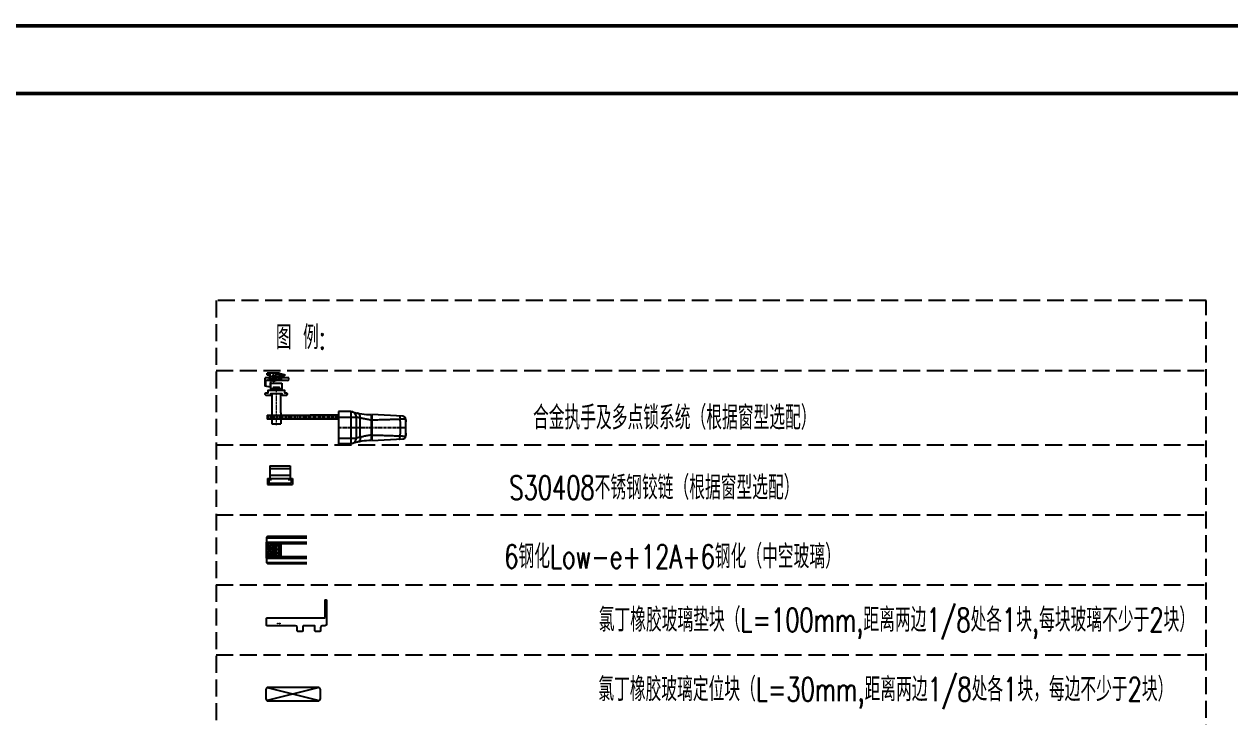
# Model space of a CAD drawing. Extents: x -202236 to 1002404, y -663931 to 1550022.
# Drawn here: x 21202 to 21736, y -356490 to -356183 of the extents above; entities that cross this region are included whole.
import ezdxf
from ezdxf.enums import TextEntityAlignment as Align

# ---------------------------------------------------------------- set-up
doc = ezdxf.new("R2010")
doc.units = 0
for name, pattern in [('CENTER', [2, 1.25, -0.25, 0.25, -0.25]), ('CENTERX2', [4, 2.5, -0.5, 0.5, -0.5]), ('DASHED', [0.75, 0.5, -0.25]), ('ZN-DASH', [0.35, 0.25, -0.1])]:
    doc.linetypes.add(name, pattern=pattern)
for name, color, linetype in [('!ZN1-填充-8', 8, 'Continuous'), ('!ZN1-文字-7', 7, 'Continuous'), ('!ZN3-玻璃幕墙-4', 4, 'Continuous'), ('!ZN4-辅助材料-1', 1, 'Continuous'), ('!ZN4-配件-11', 11, 'Continuous'), ('!ZN6-虚线-8', 8, 'ZN-DASH'), ('0-cxFrame', 155, 'Continuous'), ('4玻璃幕墙', 4, 'Continuous')]:
    doc.layers.add(name, color=color, linetype=linetype)
doc.layers.add('0-cxText', color=131, linetype='Continuous', lineweight=25)
doc.styles.add('cx_tuming', font='simhei.ttf')
doc.styles.add('cx_tuqian1', font='')
doc.styles.add('ZNTextStyle', font='ROMANS.shx', dxfattribs={"width": 0.7, "bigfont": 'CHINESE.shx'})
doc.styles.add('ZY-STYLE', font='ROMANS.shx', dxfattribs={"width": 0.7, "bigfont": 'CHINESE.shx'})
doc.styles.add('黑体', font='simhei.ttf', dxfattribs={"height": 12})
doc.styles.get('cx_tuqian1').set_extended_font_data('SimSun')

# ---------------------------------------------------------------- blocks, each defined once
blk = doc.blocks.new('TK22.A2 L(Dragon)')
at = {"layer": '0-cxFrame', "color": 7, "const_width": 0.5}
blk.add_lwpolyline([(0, 0), (-594, 0), (-594, 420), (0, 420)], close=True, dxfattribs=at)
at = {"layer": '0-cxFrame', "const_width": 0.5}
blk.add_lwpolyline([(-80, 10), (-574, 10), (-574, 410), (-80, 410)], close=True, dxfattribs=at)
at = {"style": '黑体', "flags": 4}
blk.add_attdef('图幅', text='', height=3.3, dxfattribs=at).set_placement((-40, 3), align=Align.RIGHT)
at = {"layer": '0-cxText', "flags": 4}
for tag, height, style, p in [('建设单位', 3.5, 'cx_tuming', (-45, 240)), ('项目名称', 3.5, 'cx_tuming', (-45, 210)), ('子项名称', 3.5, 'cx_tuming', (-45, 180)), ('工程编号', 3.3, 'cx_tuqian1', (-35, 165)), ('图名1', 3.5, 'cx_tuming', (-45, 87)), ('图名2', 3.5, 'cx_tuming', (-45, 79)), ('图名3', 3.5, 'cx_tuming', (-45, 71)), ('出图日期', 3.3, 'cx_tuqian1', (-39, 60)), ('专业', 3.3, 'cx_tuqian1', (-55, 52)), ('图号', 3.3, 'cx_tuqian1', (-55, 44)), ('版次', 3.3, 'cx_tuqian1', (-20, 44))]:
    blk.add_attdef(tag, text='', height=height, dxfattribs=dict(at, style=style)).set_placement(p, align=Align.MIDDLE)
at = {"layer": 'Defpoints', "color": 6, "flags": 4}
for tag, height, style, p in [('tufu', 3.3, '黑体', (-12, 12)), ('dwfname', 4, 'cx_tuqian1', (-80, 3))]:
    blk.add_attdef(tag, text='', height=height, dxfattribs=dict(at, style=style)).set_placement(p, align=Align.RIGHT)
blk = doc.blocks.new('65-垫块01')
at = {"layer": '!ZN4-辅助材料-1', "ltscale": 30}
blk.add_lwpolyline([(53.3226497308533, -2.499999999989313, -0.4142135623716743), (51.8226497308533, -3.999999999982037), (49.4688458693181, -3.999999999982037, 0.414213562373095), (47.9688458693181, -5.499999999982037), (47.96884586931992, -8.49999999998272, -0.4142135623732282), (47.46884586931992, -8.999999999982947), (43.4688458693181, -8.999999999982947, -0.414213562373095), (42.9688458693181, -8.499999999982947), (42.9688458693181, -4.499999999982037, 0.414213562373095), (42.4688458693181, -3.999999999982265), (32.81412318917864, -3.999999999982037, 0.414213562373095), (32.31412318917864, -4.499999999982037), (32.31412318917864, -8.499999999982947, -0.414213562373095), (31.81412318917864, -8.999999999982947), (27.81412318917683, -8.999999999982947, -0.4142135623732282), (27.31412318917683, -8.49999999998272), (27.31412318917864, -5.499999999982037, 0.414213562373095), (25.81412318917864, -3.999999999982265), (0.5000000000009095, -3.999999999982037, -0.414213562373095), (9.094947017729282e-13, -3.499999999982037), (9.094947017729282e-13, 2.500000000018872, -0.414213562373095), (0.5000000000009095, 3.000000000018872), (51.42264973088186, 3.000000000018872, 0.4142135623726413), (51.92264973088186, 3.50000000001819), (51.92264973090369, 18.52627874166706, -0.4142135623717631), (52.52264973090405, 19.12627874166469), (52.72264973089841, 19.12627874166469, -0.4142135623746488), (53.32264973089787, 18.5262787416616)], format="xyb", close=True, dxfattribs=at)
at = {"layer": 'Defpoints', "color": 3, "ltscale": 10, "style": 'ZY-STYLE', "text_generation_flag": 4, "width": 0.7000000000008825}
blk.add_text('65-垫块01', height=0.5000000000000001, rotation=180, dxfattribs=at).set_placement((12.23200225749133, -2.214199750864509))
blk = doc.blocks.new('*U186')
at = {"layer": '!ZN1-填充-8'}
h = blk.add_hatch(dxfattribs=at)
h.set_pattern_fill('ANSI36', color=256, scale=0.4, angle=180, style=0)
h.set_pattern_definition([(225, (2798.916650913547, 1209.58924431187), (-0.6735192090801873, -2.469570433294018), [3.175, -0.635, 0, -0.635])])
h.paths.add_polyline_path([(1.029468876367901e-06, 5.00000102652325), (1.029468876367901e-06, 19.00000102652371), (1.000001029469331, 18.00000102652325), (8.000001029467967, 18.00000102652325), (8.000001029467967, 17.75000102652325), (6.000001029467968, 15.75000102652325), (6.000001029467968, 8.250001026523705), (8.000001029467967, 6.250001026523705), (8.000001029467967, 6.000001026523705), (1.000001029469331, 6.000001026523705)])
h = blk.add_hatch(dxfattribs=at)
h.set_pattern_fill('DOTS', color=8, angle=-1.272221872585407e-14, style=0)
h.set_pattern_definition([(0, (0, 0), (0.7937500000000003, 1.5875), [0, -1.5875])])
h.paths.add_polyline_path([(7.000002463928468, 15.33578673215879), (7.000002463928468, 8.664213388665985), (8.414218516944402, 7.24999733565005), (11.80000246392865, 7.24999733565005), (11.80000246392865, 16.74999733565005), (8.41421306741995, 16.74999733565005)])
for points in [[(12.75000205893684, 17.99999999999977), (8.000002058936843, 17.99999999999977), (8.000002058936843, 17.74999999999977), (12.75000205893684, 17.74999999999977)], [(12.75000205893684, 6.249999999999773), (8.000002058936843, 6.249999999999773), (8.000002058936843, 5.999999999999773), (12.75000205893684, 5.999999999999773)]]:
    blk.add_hatch(color=256, dxfattribs=at).paths.add_polyline_path(points)
for p, q in [((2.058937752735801e-06, 22.99999999999977), (35.85148262308886, 22.99999999999932)), ((1.029468876367901e-06, 19.00000102946865), (35.85148159361998, 19.0000010294682)), ((1.029468876367901e-06, 4.999999091356358), (35.85148159361998, 4.999999091355908)), ((2.058937752735801e-06, 1.000000120825234), (35.85148262308886, 1.000000120824784))]:
    blk.add_line(p, q, dxfattribs=at)
at = {"layer": '!ZN3-玻璃幕墙-4'}
for points in [[(35.85148262308886, 23.99999999999932), (1.000002058937753, 23.99999999999977), (2.058937752735801e-06, 22.99999999999977), (2.058937752735801e-06, 18.99999999999977), (1.000002058937753, 17.99999999999977), (35.85148262308886, 17.99999999999932)], [(35.85148262308931, 5.999999999999322), (1.000002058937298, 5.999999999999773), (2.058936843241099e-06, 4.999999999999773), (2.058935933746397e-06, 0.9999999999997726), (1.000002058935479, 0), (35.85148262308931, 1.141235606833394e-12)]]:
    blk.add_lwpolyline(points, dxfattribs=at)
at = {"layer": '!ZN4-辅助材料-1'}
for points in [[(1.029468876367901e-06, 5.00000102652325), (1.029468876367901e-06, 19.00000102652371), (1.000001029469331, 18.00000102652325), (8.000001029467967, 18.00000102652325), (8.000001029467967, 17.75000102652325), (6.000001029467968, 15.75000102652325), (6.000001029467968, 8.250001026523705), (6.000001029467968, 8.250001026523705), (8.000001029467967, 6.250001026523705), (8.000001029467967, 6.000001026523705), (1.000001029469331, 6.000001026523705), (1.029468876367901e-06, 5.00000102652325)], [(6.000002058936389, 15.74999993958727), (6.000002058936389, 8.250000060412503), (8.000002058936388, 6.250000060412503), (13.00000205893639, 6.250000060412503), (13.00000205893639, 17.7500000604125), (8.000002058936388, 17.7500000604125)], [(7.000002463928468, 15.33578673215879), (7.000002463928468, 8.664213388665985), (8.414218516944402, 7.24999733565005), (11.80000246392865, 7.24999733565005), (11.80000246392865, 16.74999733565005), (8.41421306741995, 16.74999733565005)], [(12.75000205893684, 17.99999999999977), (8.000002058936843, 17.99999999999977), (8.000002058936843, 17.74999999999977), (12.75000205893684, 17.74999999999977)], [(12.75000205893684, 6.249999999999773), (8.000002058936843, 6.249999999999773), (8.000002058936843, 5.999999999999773), (12.75000205893684, 5.999999999999773)]]:
    blk.add_lwpolyline(points, close=True, dxfattribs=at)
blk.add_lwpolyline([(12.40000141310247, 17.74999853286067), (12.40000141310247, 17.65000006041237), (8.041421829159844, 17.65000006041237), (6.099997854370941, 15.70857608562369), (6.099997854370941, 8.291423709387573), (8.041423030897931, 6.349998532860582), (12.40000205893648, 6.349998532860582), (12.40000205893648, 6.250000060412503), (12.40000205893648, 6.349998532860582)], dxfattribs=at)
at = {"layer": 'Defpoints', "color": 250}
for p in [(2.058935478999047e-06, 24.00000205304696), (1.029468876367901e-06, 17.99999999999977), (1.029468876367901e-06, 5.999999999999773), (2.058935478999047e-06, 0), (6.000002058936389, 6.000001026523705)]:
    blk.add_point(p, dxfattribs=at)
blk = doc.blocks.new('bnm')
at = {"layer": '!ZN4-配件-11'}
for p, q in [((14797.09931588551, 13278.41839468529), (14787.09931588551, 13278.41839468529)), ((14787.09931588551, 13270.41839468529), (14787.09931588551, 13278.41839468529)), ((14797.09931588551, 13278.41839468529), (14813.89931588556, 13278.41839468529)), ((14818.59931588551, 13269.91839668554), (14818.59931588551, 13278.91839668554)), ((14818.59931588551, 13269.91482620899), (14818.59931588551, 13278.91482620899)), ((14818.59931588551, 13270.66839668554), (14818.59931588551, 13278.16839668554)), ((14797.09931588551, 13270.41839468529), (14787.09931588551, 13270.41839468529)), ((14813.89931588556, 13270.41839468529), (14797.09931588551, 13270.41839468529))]:
    blk.add_line(p, q, dxfattribs=at)
at = {"layer": '!ZN4-配件-11', "linetype": 'ByBlock'}
for p, q in [((14818.59931588551, 13278.91482620899), (14817.09931588551, 13278.91482620899)), ((14818.59931588551, 13269.91482620899), (14817.09931588575, 13269.91482620876))]:
    blk.add_line(p, q, dxfattribs=at)
at = {"layer": '!ZN4-配件-11', "linetype": 'Continuous', "lineweight": 15}
for p, q in [((14818.59931588551, 13277.3183946852), (14820.09931588551, 13277.3183946852)), ((14820.09931588551, 13271.51839468527), (14820.09931588551, 13277.3183946852)), ((14820.09931588551, 13271.51839468527), (14818.59931588551, 13271.51839468527))]:
    blk.add_line(p, q, dxfattribs=at)
at = {"layer": '!ZN4-配件-11', "linetype": 'CENTERX2', "lineweight": 0}
blk.add_line((14819.09931588551, 13274.41839468529), (14786.09931588551, 13274.41839468529), dxfattribs=at)
at = {"layer": '!ZN4-配件-11'}
blk.add_lwpolyline([(14813.97505181684, 13274.84265876297, -0.4142135623731117), (14813.97505181684, 13273.99413062554), (14813.89931588556, 13273.91839468529), (14813.89931588556, 13269.26839468539), (14812.59931588551, 13269.26839468539, 0.4142135623731505), (14812.29931588547, 13268.96839468534), (14812.29931588547, 13265.46839468534), (14813.09931588551, 13264.66839468529), (14813.99931588542, 13264.66839468529), (14814.79931588547, 13265.46839468534), (14814.79931588547, 13267.16839468529), (14816.79931588547, 13267.16839468529, 0.414213562373095), (14817.09931588551, 13267.46839468534), (14817.09931588551, 13281.36839468536, 0.4142135623731505), (14816.79931588547, 13281.66839468529), (14814.79931588547, 13281.66839468529), (14814.79931588547, 13283.36839468536), (14813.99931588542, 13284.16839468529), (14813.09931588551, 13284.16839468529), (14812.29931588547, 13283.36839468536), (14812.29931588547, 13279.86839468536, 0.4142135623731504), (14812.59931588551, 13279.56839468532), (14813.89931588556, 13279.56839468532), (14813.89931588556, 13274.91839468529)], format="xyb", close=True, dxfattribs=at)
blk = doc.blocks.new('65-平开窗执手示意')
at = {"layer": '!ZN4-配件-11', "color": 1, "linetype": 'Continuous'}
for p, q in [((-0.8069907370008877, 57.23425698969731), (-2.25, 29.700000000008)), ((1.494066012397525, 59.59579901781035), (1.494061656798294, 59.59579660559757)), ((1.494076310496894, 59.59579981991192), (1.494066012397525, 59.59579901781035)), ((1.495518710195029, 59.59591254661427), (1.495516218397825, 59.59591235249172)), ((17.04998735329718, 59.59195080739664), (17.00592224819411, 59.59579993210718)), ((17.00593645329354, 59.59579673461485), (17.00592224939464, 59.59579993199077)), ((20.75, 29.700000000008), (19.30698868759646, 57.23429609299274)), ((-2.25, 29.700000000008), (20.75, 29.700000000008)), ((-2.25, 29), (20.75, 29)), ((-5, 11), (23.5, 11)), ((-5, 11), (-5, 0)), ((18.5, 16), (0, 16)), ((0, 0), (0, 16)), ((17.76915258359804, 19.4549150281), (0.7308474163983192, 19.4549150281)), ((18.5, 0), (18.5, 16)), ((23.5, 11), (23.5, 0)), ((-5, 0), (23.5, 0)), ((-1.75, -3.637978807091713e-12), (-1.75, -25.00000000000387)), ((1.75, -3.637978807091713e-12), (1.75, -25.00000000000387)), ((-1.75, -63.00000000000387), (1.75, -63.00000000000387))]:
    blk.add_line(p, q, dxfattribs=at)
at = {"layer": '!ZN4-配件-11', "color": 1, "linetype": 'CENTER', "ltscale": 2}
for p, q in [((9.25, -3.637978807091713e-12), (9.25, 59.90668291842667)), ((0, -3.637978807091713e-12), (0, -25.00000000000387)), ((0, -25.00000000000387), (0, -63.00000000000387))]:
    blk.add_line(p, q, dxfattribs=at)
at = {"layer": '!ZN4-配件-11', "color": 1}
for p, q in [((-1.75, -63.00000000000387), (-1.75, -25.00000000000387)), ((1.75, -25.00000000000387), (1.75, -63.00000000000387)), ((-34.92943387995547, -50.91042042941285), (-39.1294338799562, -52.19448929154009)), ((-39.1294338799562, -52.19448929154009), (-39.1294338799562, -63.01042042941322)), ((-34.92943387995547, -43.81042042941249), (-34.92943387995547, -57.41042042941103)), ((-33.92943387995547, -43.81042042941249), (-34.92943387995547, -43.81042042941249)), ((-32.42943387995183, -45.31042042941249), (-32.42943387995183, -64.41042042941103)), ((-30.15775552814739, -60.01042042935865), (-30.15775552814739, -50.01042042935865)), ((-30.15775552814739, -50.01042042935865), (-23.95775552816485, -50.01042042935865)), ((-34.92943387995547, -57.41042042941103), (-39.1294338799562, -57.41042042941285)), ((-34.92943387995183, -60.61042042941176), (-39.1294338799562, -60.61042042941358)), ((-37.6294338799562, -63.01042042941322), (-39.1294338799562, -63.01042042941322)), ((-37.6294338799562, -63.01042042941322), (-37.42943387995547, -60.61042042941176)), ((-36.42943387995183, -60.61042042941176), (-37.6294338799562, -63.01042042941322)), ((-34.92943387995547, -60.61042042941176), (-34.92943387995547, -64.81042042941249)), ((-26.6294338799562, -60.21042042941212), (-30.42943387995183, -60.21042042941212)), ((-23.95775552816485, -60.01042042935865), (-30.15775552814739, -60.01042042935865)), ((-26.6294338799562, -60.21042042941212), (-27.4405379912132, -64.81042042941249)), ((-27.4405379912132, -64.81042042941249), (-34.92943387995547, -64.81042042941249)), ((-27.37000719892967, -64.41042042941285), (-32.42943387995183, -64.41042042941103))]:
    blk.add_line(p, q, dxfattribs=at)
at = {"layer": '!ZN4-配件-11', "color": 1, "linetype": 'DASHED'}
for p, q in [((-38.72019576986349, -52.06937264526118), (-37.59544049814212, -47.19752232133601)), ((-33.93867199004671, -50.60751412164632), (-38.72019576986349, -52.06937264526118)), ((-36.6239277837376, -58.92595627671676), (-38.72019576986349, -52.06937264526118)), ((-35.99958955339389, -59.25792280233713), (-38.49524471551558, -51.09500258047433)), ((-33.93867199004671, -50.60751412164814), (-37.59544049814212, -47.19752232133601)), ((-32.17437052954483, -58.08843598344561), (-34.67002569166652, -49.92551576158462)), ((-31.84240400392446, -57.4640977531019), (-33.93867199004671, -50.60751412164814)), ((-31.84240400392446, -57.4640977531019), (-36.6239277837376, -58.92595627671676)), ((-35.99958955339389, -59.25792280233713), (-36.6239277837376, -58.92595627671676)), ((-36.35347719075071, -55.70619596315942), (-35.32972215515474, -54.6083530962535)), ((-33.86708482524773, -54.9460295308802), (-36.35347719075071, -55.70619596315942)), ((-35.38865056516806, -58.86200165783725), (-36.35347719075071, -55.70619596315942)), ((-32.17437052954483, -58.08843598344561), (-35.99958955339389, -59.25792280233713)), ((-35.57031458080019, -59.12668027243149), (-35.38865056516806, -58.86200165783725)), ((-32.90225819966145, -58.10183522555803), (-35.38865056516806, -58.86200165783725)), ((-33.86708482524773, -54.9460295308802), (-35.32972215515474, -54.6083530962535)), ((-34.14545438241475, -58.48191844169764), (-35.1102810079974, -55.32611274701981)), ((-32.90225819966145, -58.10183522555803), (-33.86708482524773, -54.9460295308802)), ((-32.60364550213853, -58.21967851334944), (-32.90225819966145, -58.10183522555803)), ((-32.17437052954483, -58.08843598344561), (-31.84240400392446, -57.4640977531019))]:
    blk.add_line(p, q, dxfattribs=at)
at = {"layer": '!ZN4-配件-11', "color": 1, "linetype": 'CENTER'}
for p, q in [((-33.63913895600126, -60.13800157995888), (-37.66991916629559, -46.95391357458743)), ((-36.32943387995329, -51.33844338345648), (-32.21063715709897, -64.81042042941249))]:
    blk.add_line(p, q, dxfattribs=at)
at = {"layer": '!ZN4-配件-11', "color": 1, "linetype": 'Continuous'}
for centre, radius, start, end in [((1.68958310099697, 57.10341710029388), 2.5000000014, 94.48577092792159, 177.0000000279631), ((16.81667589099379, 57.1095617880892), 2.4934281162, 2.86650199345083, 85.64684819217263), ((16.8105690723969, 57.10360664760447), 2.499838118, 58.88155393825474, 59.5596061707032), ((16.81208460679773, 57.10508421700433), 2.4982473507, 55.35118361264725, 59.55874202816439), ((16.82689910419867, 57.11952798650236), 2.482697463, 28.50469083765803, 59.550217022931), ((16.8105690723969, 57.10360664760447), 2.499838118, 28.51407998568877, 46.52474753563006), ((16.81208460679773, 57.10508421700433), 2.4982473507, 28.51321584329568, 46.41881013633466), ((-57.53409090910282, 29), 55.2840909091, 342.6272908375645, 0), ((76.03409090909554, 29), 55.2840909091, 180, 197.3727091624355), ((0, 11), 5, 90, 180), ((18.5, 11), 5, 0, 90)]:
    blk.add_arc(centre, radius, start, end, dxfattribs=at)
at = {"layer": '!ZN4-配件-11', "color": 1}
for centre, radius, start, end in [((-33.92943387995183, -45.31042042941249), 1.5, 0, 90), ((-30.42943387995183, -58.21042042941212), 2, 180, 270)]:
    blk.add_arc(centre, radius, start, end, dxfattribs=at)
at = {"layer": '!ZN4-配件-11', "color": 1, "linetype": 'Continuous'}
for points, knots in [([(-0.9756994365015998, 54.01510323409093), (-0.9434766315971501, 54.07022211257936), (-0.8531620733047021, 54.22471012742244), (-0.5134008511668071, 54.34596574017996), (-0.06042972978320904, 54.49480037993271), (0.544818484740972, 54.61420877716955), (1.237936705452739, 54.71643751678857), (1.729950538705452, 54.75556114851133), (1.983537836495088, 54.7757257361045)], [0, 0, 0, 0, 0.1874934485015111, 0.5255094345036604, 1.019851949450822, 1.644936914575526, 2.361989945992308, 3.124638030708812, 3.124638030708812, 3.124638030708812, 3.124638030708812]), ([(-0.4609016821050318, 58.38824809761354), (-0.3973477120744064, 58.48698080249233), (-0.2982309238796006, 58.6409612476964), (-0.1752728601713898, 58.77634727058103), (-0.131155861003208, 58.82492338571683)], [0, 0, 0, 0, 0.351352771835449, 0.5479588176108912, 0.5479588176108912, 0.5479588176108912, 0.5479588176108912]), ([(-0.08029367570270551, 58.87717636441448), (-0.03727873740717769, 58.91856154234483), (0.1134529708506307, 59.06358229135731), (0.2892070002053515, 59.17797376127783), (0.4148053667959175, 59.25972085879403)], [0, 0, 0, 0, 0.1788409284671787, 0.6266892322826436, 0.6266892322826436, 0.6266892322826436, 0.6266892322826436]), ([(-0.0433059890056029, 58.90550666828858), (-0.01053440858231625, 58.93617810684009), (0.09383577366679674, 59.03385980505482), (0.2099841922899941, 59.11744355217888), (0.2896627383961459, 59.17478252871297)], [0, 0, 0, 0, 0.1345668878988181, 0.428565556983618, 0.428565556983618, 0.428565556983618, 0.428565556983618]), ([(1.494054314294772, 59.59575906960163), (1.495915674116986, 59.59143023419529), (1.503139326989185, 59.57463068572906), (1.508518589143932, 59.53368792467154), (1.520729921438033, 59.4670733013736), (1.53381846092816, 59.37265130242668), (1.55032147255406, 59.2516158551407), (1.568887384346453, 59.10411351211587), (1.589757065958111, 58.93091691276277), (1.612610537500586, 58.73265806428026), (1.637331387792074, 58.51013456377768), (1.663739585026633, 58.264218605731), (1.691676608381385, 57.9958837938284), (1.720977250741271, 57.70619048524168), (1.751476360564993, 57.39628551882561), (1.783005768171279, 57.06739528296384), (1.815394690973335, 56.72082282261908), (1.848468137621239, 56.3579397742833), (1.882050876862195, 55.98018606516052), (1.915935944947705, 55.58905253867488), (1.950014212707174, 55.18609628238119), (1.972270876263792, 54.91364728205008), (1.983537655200053, 54.77572801810675)], [0, 0, 0, 0, 0.01410396933273032, 0.05473534869121723, 0.1225901074097064, 0.2179377879688226, 0.3403472884673067, 0.489194161405982, 0.6638793049165379, 0.863711827397197, 1.087900838519976, 1.335557006709899, 1.605699258936136, 1.89725533090054, 2.20906977227427, 2.539904596078782, 2.888448572318709, 3.253316685680948, 3.633064997317338, 4.026178190890009, 4.431111649355819, 4.846247559446867, 4.846247559446867, 4.846247559446867, 4.846247559446867]), ([(17.00592457219318, 59.59571965940631), (15.2843213612432, 59.70386238809078), (11.83997660738532, 59.92021934999138), (6.659931918562506, 59.9202088937418), (3.215632586070569, 59.70385912499842), (1.494074834496132, 59.59572142109027)], [0, 0, 0, 0, 5.174234216149975, 10.35188965975427, 15.52598713477572, 15.52598713477572, 15.52598713477572, 15.52598713477572]), ([(16.51646283509763, 54.77572430710643), (14.90373610375536, 54.87785531935151), (11.67664613633679, 55.08222098069018), (6.823359001638892, 55.08221634654547), (3.596266761967854, 54.87785475747296), (1.983537836895266, 54.77572571331621)], [0, 0, 0, 0, 4.847153799310484, 9.699226218711328, 14.5463863756488, 14.5463863756488, 14.5463863756488, 14.5463863756488]), ([(1.983537836895266, 54.77572571331621), (1.992710154314409, 54.30892903564018), (2.011947574479564, 53.32990013659219), (2.036602345382562, 51.7891278180723), (2.078485056037607, 50.1006331624485), (2.130253153503872, 48.25280870718052), (2.193911361333448, 46.23438809872823), (2.265481179783819, 44.03378086041994), (2.340248687607527, 41.63604074361137), (2.410536629337003, 39.02029013569336), (2.481339046731591, 36.16015555604463), (2.557648692803923, 33.02609419618602), (2.62264690129814, 30.84247615109416), (2.656654177997552, 29.700000000008)], [0, 0, 0, 0, 1.400660385372279, 2.93765371658175, 4.622882287467592, 6.467656515742731, 8.483301889967734, 10.68114444767498, 13.0729731959978, 15.68000508069996, 18.53120909822043, 21.65601191640183, 25.08495154246384, 25.08495154246384, 25.08495154246384, 25.08495154246384]), ([(15.84331158639543, 29.700000000008), (15.87843592796708, 30.88246893343967), (15.94514423741202, 33.12821931595317), (16.02282930252113, 36.33264275945476), (16.09455517247261, 39.22122865568599), (16.16556172355195, 41.83496701292097), (16.24027975711215, 44.21040823807925), (16.3106733808163, 46.37675587134072), (16.37279115578713, 48.35550521290497), (16.42315614350809, 50.16413731276043), (16.46395819835743, 51.81984329357147), (16.48823513672687, 53.34015562882632), (16.5073114869665, 54.31031658727079), (16.51646283509763, 54.77572430710643)], [0, 0, 0, 0, 3.54896411484796, 6.740208806402764, 9.61607044070821, 12.21739824424602, 14.5842961108512, 16.74590654764884, 18.71987568245545, 20.52345796468032, 22.1739055699642, 23.68845794939093, 25.08495095926804, 25.08495095926804, 25.08495095926804, 25.08495095926804]), ([(16.5164630158979, 54.7757265863147), (16.52772957283742, 54.91364509510095), (16.54998579958192, 55.18609262440805), (16.58406340744114, 55.58904674450969), (16.61794783033838, 55.98017828241791), (16.6515299426901, 56.35793017662581), (16.68460278600105, 56.72081160876769), (16.71699113330396, 57.06738267320543), (16.74851999779639, 57.39627175434362), (16.77901860042766, 57.70617582610794), (16.80831877578021, 57.99586851696586), (16.83625537566695, 58.26420300305108), (16.86266319574497, 58.51011893953182), (16.88738372131775, 58.73264273427412), (16.91023691435112, 58.93090219748774), (16.93110639721272, 59.10409974876893), (16.94967210033792, 59.25160334593602), (16.96617516028346, 59.37264041034723), (16.97926332234783, 59.4670644291582), (16.99147552029899, 59.53368096897248), (16.99685347275226, 59.57462727403254), (17.00407948628708, 59.59142837163745), (17.00594180829648, 59.59575842911363)], [0, 0, 0, 0, 0.41513359791719, 0.8200648634038643, 1.213176009663571, 1.592922451015645, 1.957788892155933, 2.306331418067352, 2.637165034251715, 2.948978529787864, 3.240533935197501, 3.510675814990633, 3.758331918527514, 3.982521181288615, 4.18235428807314, 4.357040327911548, 4.505888496930585, 4.628299423601473, 4.723649307331875, 4.791506028148616, 4.832139853252889, 4.846248283320634, 4.846248283320634, 4.846248283320634, 4.846248283320634]), ([(19.47569950289471, 54.01510196461095), (19.44341802960116, 54.06937801203094), (19.35243149994494, 54.22235706459833), (19.01328922225366, 54.34196729337782), (18.56037955851207, 54.49063298353212), (17.95511707250262, 54.61048329350524), (17.26201204863901, 54.71403185723102), (16.77001328291954, 54.75474511581342), (16.5164630158979, 54.7757265863147)], [0, 0, 0, 0, 0.1855161239372488, 0.5228840753212136, 1.017170811680303, 1.642472736441083, 2.359787513600317, 3.122532317136778, 3.122532317136778, 3.122532317136778, 3.122532317136778])]:
    blk.add_open_spline(points, degree=3, knots=knots, dxfattribs=at)
for points in [[(-0.7042487964063184, 57.8242854812961), (-0.6653224584370037, 57.92800819652257), (-0.6263961204676889, 58.03173091177814), (-0.5874697825056501, 58.13545362700461)], [(-0.5087469632053399, 58.30409111830159), (-0.4963245157705387, 58.32615702526164), (-0.4839020683357376, 58.34822293225079), (-0.4714796209009364, 58.37028883921084)], [(-0.5075049709048471, 58.29731127351624), (-0.4987734007008839, 58.31298266016165), (-0.4900418305041967, 58.32865404683616), (-0.4813102603002335, 58.34432543351068)], [(-0.5073457607068121, 58.29665532780564), (-0.4990030988337821, 58.31164497424834), (-0.4906604369680281, 58.32663462066193), (-0.482317775102274, 58.34162426710463)], [(-0.4813102603002335, 58.34432543351068), (-0.4602195442348602, 58.37922170859747), (-0.439128828169487, 58.41411798371337), (-0.4180381121041137, 58.44901425880016)], [(-0.4714796209009364, 58.37028883921084), (-0.4679536413023015, 58.37627525865901), (-0.4644276617036667, 58.38226167813627), (-0.4609016821050318, 58.38824809761354)], [(-0.1605385580041911, 58.78492611180627), (-0.121461035007087, 58.82511963063371), (-0.082383512002707, 58.86531314946114), (-0.0433059890056029, 58.90550666828858)], [(-0.157862846601347, 58.7886445948061), (-0.1208414141365211, 58.82671961336382), (-0.08381998167169513, 58.86479463195064), (-0.04679854920686921, 58.90286965050836)], [(-0.131155861003208, 58.82492338571683), (-0.1142017992387991, 58.84234104526331), (-0.09724773746711435, 58.8597587048389), (-0.08029367570270551, 58.87717636441448)], [(0.2896627383961459, 59.17478252871297), (0.3226622939982917, 59.19597563921343), (0.3556618495931616, 59.21716874971389), (0.3886614051953075, 59.23836186021435)], [(0.2966286698938347, 59.180048553706), (0.3264523109319271, 59.1991433803887), (0.3562759519627434, 59.21823820710051), (0.3860995929935598, 59.23733303381232)], [(0.3860995929935598, 59.23733303381232), (0.3980661398309167, 59.24450278782388), (0.4100326866609976, 59.25167254186454), (0.4219992334983544, 59.2588422959052)], [(0.3886614051953075, 59.23836186021435), (0.4000261223263806, 59.24516407350529), (0.4113908394647297, 59.25196628679623), (0.4227555565958028, 59.25876850011628)], [(1.494077610099339, 59.59579955049776), (2.378032930995687, 59.65328180807046), (3.261988251899311, 59.71076406564316), (4.145943572795659, 59.76824632321586)], [(14.3253650494953, 59.76972325009046), (15.21888415766443, 59.71174867616719), (16.11240326582629, 59.65377410224391), (17.00592237399542, 59.59579952829154)], [(18.66057931199612, 58.78477989910971), (18.71385627699783, 58.71984398166751), (18.76713324199955, 58.65490806422531), (18.82041020699398, 58.58997214681222)], [(18.91272924609802, 58.45628679639412), (18.92696559616161, 58.43336254139649), (18.94120194623247, 58.41043828639886), (18.95543829629605, 58.38751403140122)]]:
    blk.add_open_spline(points, degree=3, dxfattribs=at)
for points in [[(2.75, 29), (2.017828538297181, 25.53882771740064), (1.347144470295461, 22.36832096360013), (0.7308474163983192, 19.4549150281)], [(15.75, 29), (16.48217146159732, 25.53882771740064), (17.15285552969726, 22.36832096360013), (17.76915258359804, 19.4549150281)], [(0.7308474097953876, 19.4549150281), (0.3312813584998366, 19.47472159280005), (-0.07048467220010934, 19.46324713139984), (-0.4683940804025042, 19.42077534530108), (-0.6640098628995474, 19.38800411220109), (-0.8563902641035384, 19.34758993590003), (-1.228822974102513, 19.24449520689996), (-1.581667372702213, 19.11437787080104), (-1.911304974903032, 18.96064524220128), (-2.066290450802626, 18.87598797900137), (-2.214117295799952, 18.78670463580056), (-2.487112287504715, 18.59587008220115), (-2.729803649403038, 18.39108247500008), (-2.942331517802813, 18.17518942400056), (-3.124836029201106, 17.95103853870023), (-3.204894125803548, 17.836700019001), (-3.277623777503322, 17.72102729149992), (-3.343167344501126, 17.60403870460141), (-3.401667187004932, 17.48575260660073), (-3.453265665302752, 17.36618734600052), (-3.498105139602558, 17.24536127099964), (-3.536327970101411, 17.12329273000068), (-3.568076517101872, 17.00000007150084)], [(0.7308474160963669, 19.4549150281), (0.5548128541995538, 18.62277957900005), (0.3953169157975935, 17.86876696120089), (0.2581104873970617, 17.22012395660022), (0.1472747747975518, 16.69612151650108), (0.0660914835971198, 16.31239979010024), (0.01661056699958863, 16.07835185959993), (-3.201421350240707e-09, 16)], [(17.76915259019734, 19.4549150281), (18.1687186413983, 19.47472159280005), (18.57048467209825, 19.46324713139984), (18.968394080297, 19.42077534530108), (19.16400986279768, 19.38800411220109), (19.35639026399804, 19.34758993590003), (19.72882297399701, 19.24449520689996), (20.08166737260035, 19.11437787080104), (20.41130497479753, 18.96064524220128), (20.56629045079899, 18.87598797900137), (20.71411729579995, 18.78670463580056), (20.98711228739558, 18.59587008220115), (21.22980364929754, 18.39108247500008), (21.44233151769731, 18.17518942400056), (21.62483602909924, 17.95103853870023), (21.70489412569805, 17.836700019001), (21.77762377739782, 17.72102729149992), (21.84316734439926, 17.60403870460141), (21.90166718689579, 17.48575260660073), (21.95326566519725, 17.36618734600052), (21.99810513949706, 17.24536127099964), (22.03632796999591, 17.12329273000068), (22.06807651699637, 17.00000007150084)], [(17.76915258379813, 19.4549150281), (17.94518714569858, 18.62277957900005), (18.10468308409691, 17.86876696120089), (18.24188951249744, 17.22012395660022), (18.35272522519517, 16.69612151650108), (18.43390851629738, 16.31239979010024), (18.48338943289855, 16.07835185959993), (18.50000000309956, 16)]]:
    blk.add_spline(points, degree=3, dxfattribs=at)
at = {"layer": '!ZN4-配件-11', "xscale": -1}
blk.add_blockref('bnm', (14793.14156035735, -13329.42881511471), dxfattribs=at)
blk = doc.blocks.new('A$Ca30493ce')
at = {"layer": '!ZN4-辅助材料-1'}
for p, q in [((-4.5, 0), (-4.5, -5.599999999999454)), ((-4.5, 0), (4.5, 0)), ((4.5, 0), (4.5, -5.599999999999454)), ((-4.5, -1.25), (4.5, -1.25)), ((-4.5, -4.099999999999454), (4.5, -4.099999999999454)), ((-5.5, -5.599999999999454), (5.5, -5.599999999999454)), ((-5.5, -5.599999999999454), (-5.5, -8.25)), ((-5.5, -8.25), (5.5, -8.25)), ((-5, -6.099999999999454), (-5, -7.75)), ((-5, -6.099999999999454), (-3.699999999999818, -6.099999999999454)), ((-5, -7.75), (5.000000000000909, -7.75)), ((-3.699999999999818, -6.099999999999454), (-3.699999999999818, -5.599999999999454)), ((3.699999999999818, -6.099999999999454), (3.699999999999818, -5.599999999999454)), ((3.699999999999818, -6.099999999999454), (5, -6.099999999999454)), ((5, -6.099999999999454), (5.000000000000909, -7.75)), ((5.5, -5.599999999999454), (5.5, -8.25))]:
    blk.add_line(p, q, dxfattribs=at)
blk = doc.blocks.new('20210420195616')
at = {"layer": '!ZN4-辅助材料-1', "ltscale": 20}
for p, q in [((5.7456205866456, -23.12612031820754), (-5.7456204210539, 23.12612044594425)), ((5.7456205866456, 23.12612044594425), (-5.7456204210539, -23.12612031820754))]:
    blk.add_line(p, q, dxfattribs=at)
blk.add_lwpolyline([(-4.000000473957698, -24.14999993613492), (4.000000639549398, -24.14999993613492, 0.414213562373095), (6.000000639549398, -22.14999993613492), (6.000000639549398, 22.15000006387163, 0.414213562373095), (4.000000639549398, 24.15000006387163), (-4.000000473957698, 24.15000006387163, 0.414213562373095), (-6.000000473957698, 22.15000006387163), (-6.000000473957698, -22.14999993613492, 0.414213562373095)], format="xyb", close=True, dxfattribs=at)

msp = doc.modelspace()

# ---------------------------------------------------------------- linework, layer by layer
at = {"layer": '!ZN6-虚线-8', "ltscale": 30}
for p, q in [((21286.72054163457, -356336.7584314129), (21725.51359258224, -356336.7584314129)), ((21286.72054163457, -356369.7584314129), (21725.51359258224, -356369.7584314129)), ((21286.72054163457, -356400.7584314129), (21725.51359258224, -356400.7584314129)), ((21286.72054163457, -356431.7584314129), (21725.51359258224, -356431.7584314129)), ((21286.72054163457, -356462.7584314129), (21725.51359258224, -356462.7584314129))]:
    msp.add_line(p, q, dxfattribs=at)
msp.add_lwpolyline([(21286.72054163457, -356679.7584314129), (21725.51359258224, -356679.7584314129), (21725.51359258224, -356305.7584314129), (21286.72054163457, -356305.7584314129)], close=True, dxfattribs=at)

# ---------------------------------------------------------------- block references
at = {"layer": '!ZN1-填充-8', "xscale": 0.5, "yscale": 0.5, "zscale": 0.5}
msp.add_blockref('65-垫块01', (21309.02098401732, -356447.9377082027), dxfattribs=at)
at = {"layer": '!ZN4-辅助材料-1', "ltscale": 20, "xscale": 0.5000000000000001, "yscale": 0.5000000000000001, "zscale": 0.5000000000000001, "rotation": 90}
msp.add_blockref('20210420195616', (21320.84255756914, -356480.2119517602), dxfattribs=at)
at = {"xscale": 0.5, "yscale": 0.5, "zscale": 0.5, "rotation": 270}
msp.add_blockref('65-平开窗执手示意', (21340.90743377924, -356357.4846204103), dxfattribs=at)
at = {"ltscale": 30}
msp.add_blockref('A$Ca30493ce', (21315.02073376914, -356379.0184098698), dxfattribs=at)
at = {"layer": '0-cxFrame', "xscale": 3, "yscale": 3, "zscale": 3}
msp.add_blockref('TK22.A2 L(Dragon)', (22155.9638010549, -357444.0670604352), dxfattribs=at)
at = {"layer": '4玻璃幕墙', "xscale": 0.5, "yscale": 0.5, "zscale": 0.5}
msp.add_blockref('*U186', (21309.02098350259, -356422.4003981957), dxfattribs=at)

# ---------------------------------------------------------------- texts
at = {"layer": '!ZN1-文字-7', "ltscale": 30, "style": 'ZNTextStyle', "width": 0.7}
for s, p in [('图 例:', (21335.36593461479, -356322.1145335156)), ('合金执手及多点锁系统（根据窗型选配）', (21552.85396111265, -356357.7188429603)), ('S30408不锈钢铰链（根据窗型选配）', (21545.28567682262, -356388.7188429603)), ('6钢化Low-e+12A+6钢化（中空玻璃）', (21563.64372288177, -356419.2413601865)), ('氯丁橡胶玻璃垫块（L=100mm,距离两边1/8处各1块,每块玻璃不少于2块）', (21720.63262300605, -356447.3058724198)), ('氯丁橡胶玻璃定位块（L=30mm,距离两边1/8处各1块，每边不少于2块）', (21711.00461661399, -356478.0807212056))]:
    msp.add_text(s, height=10.5, dxfattribs=at).set_placement(p, align=Align.MIDDLE_RIGHT)

doc.saveas('drawing.dxf')
